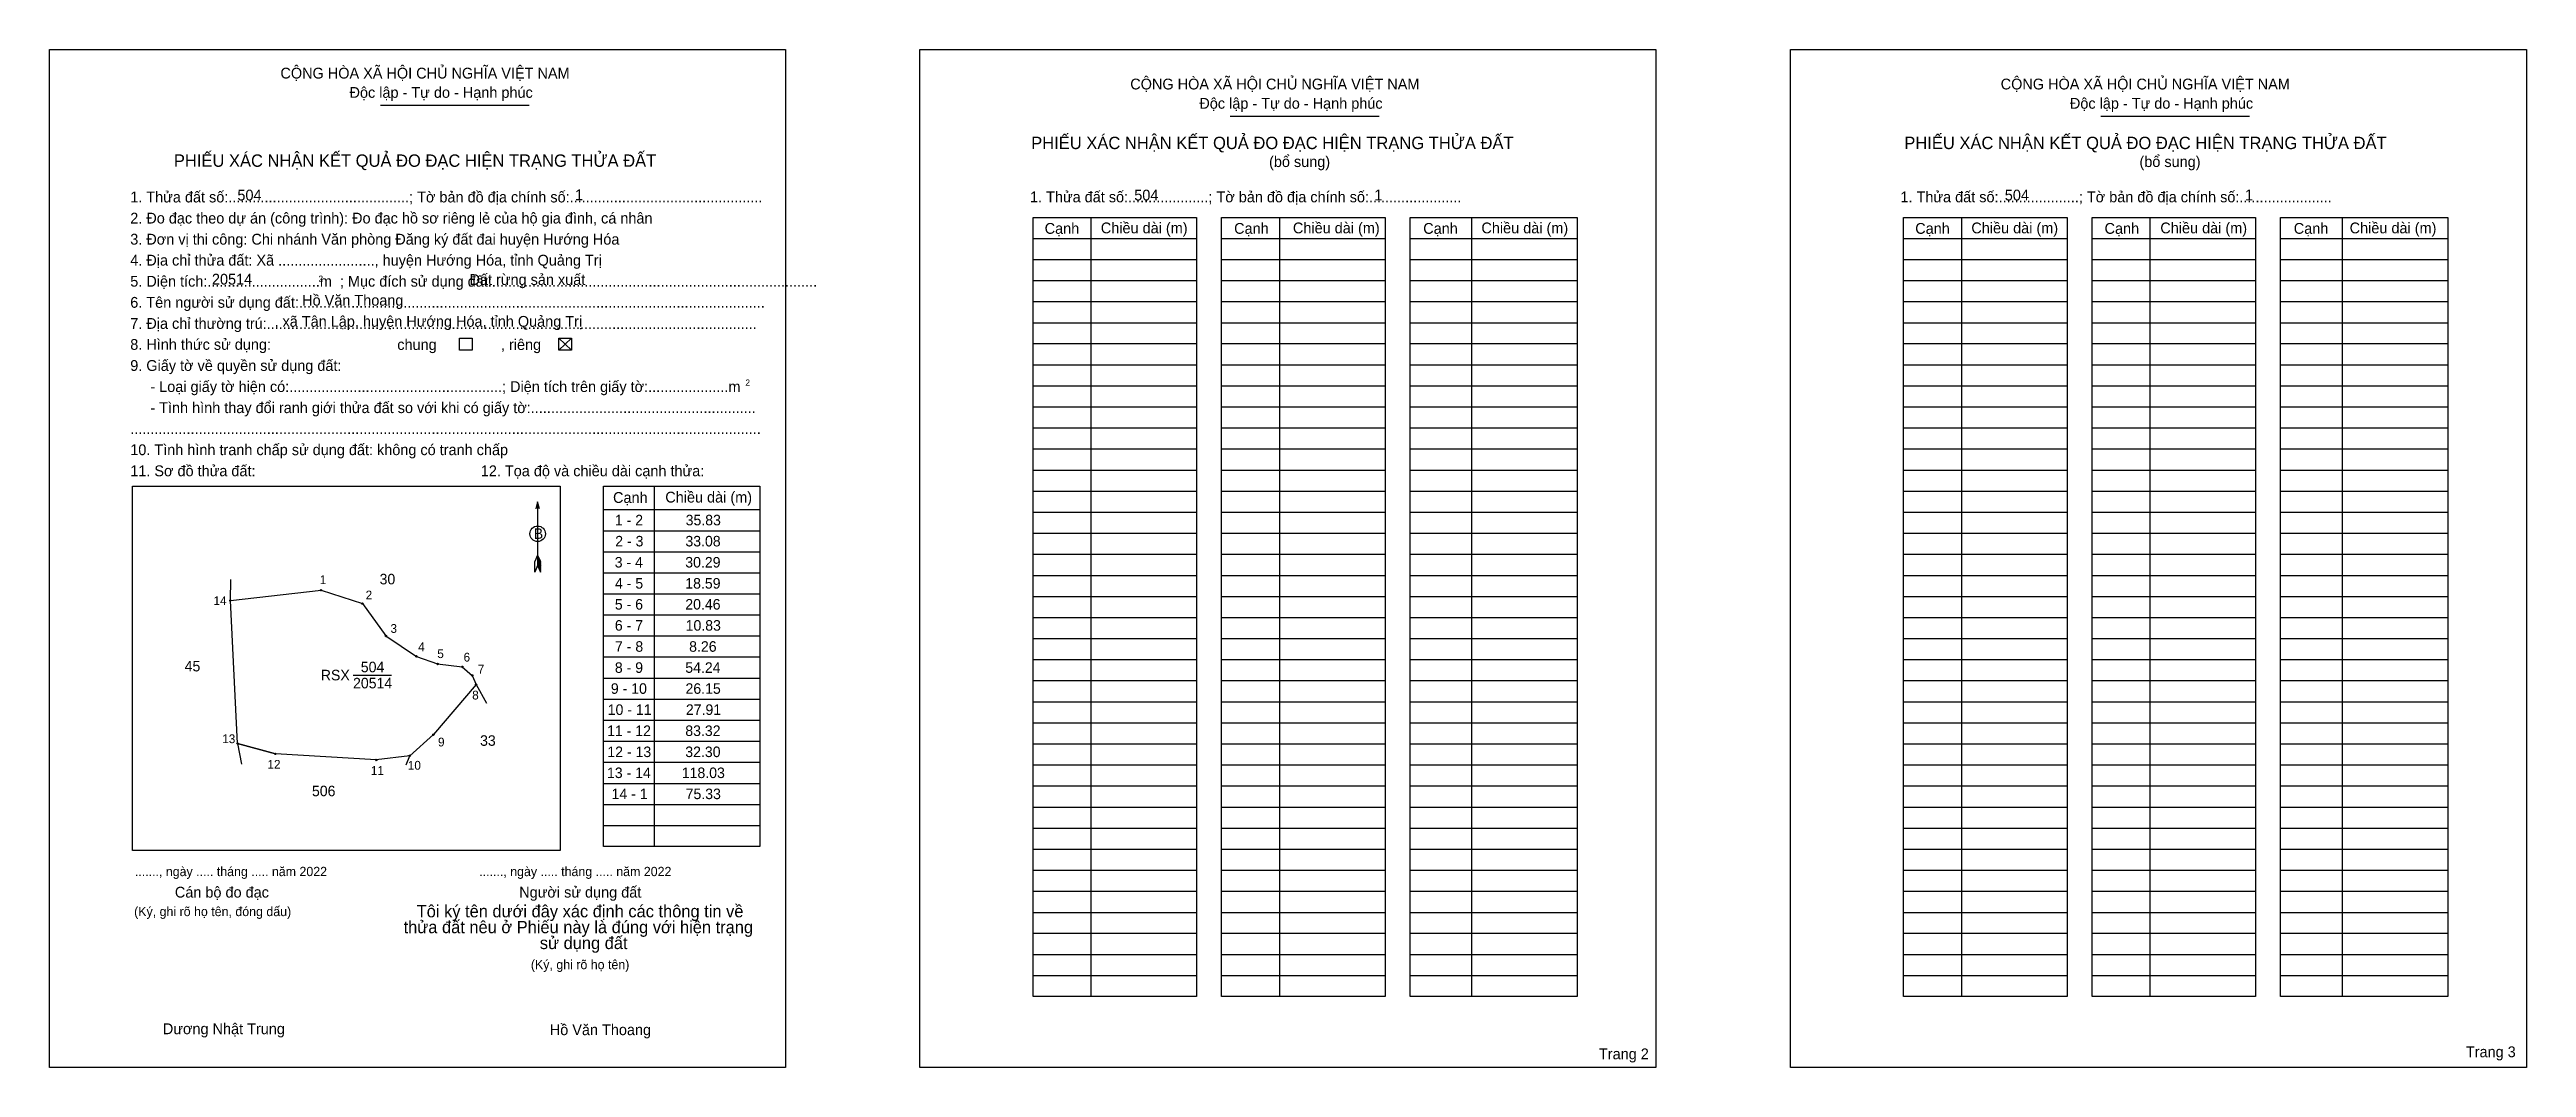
# Model space of a CAD drawing. Extents: x 543645 to 545688, y 1838701 to 1839541.
import ezdxf

# ---------------------------------------------------------------- set-up
doc = ezdxf.new("R2010")
doc.units = 0
for name, color, linetype in [('Level 1', 7, 'Continuous'), ('Level 10', 7, 'Continuous'), ('Level 11', 7, 'Continuous'), ('Level 13', 7, 'Continuous'), ('Level 2', 7, 'Continuous'), ('Level 25', 7, 'Continuous'), ('Level 27', 7, 'Continuous'), ('Level 36', 7, 'Continuous'), ('Level 48', 7, 'Continuous'), ('Level 50', 7, 'Continuous'), ('Level 52', 7, 'Continuous'), ('Level 55', 7, 'Continuous'), ('Level 6', 7, 'Continuous'), ('Level 9', 7, 'Continuous')]:
    doc.layers.add(name, color=color, linetype=linetype)

msp = doc.modelspace()

# ---------------------------------------------------------------- linework, layer by layer
at = {"layer": 'Level 1'}
for p, q in [((543644.7, 1839541), (543644.7, 1839541)), ((544362.8, 1839541), (544362.8, 1839541)), ((543917.7, 1839495.1), (544040.5, 1839495.1)), ((544618.8, 1839486.1), (544741.6, 1839486.1)), ((545337, 1839486.1), (545459.7, 1839486.1)), ((544503.8, 1839402.6), (544503.8, 1838759.7)), ((544659.4, 1839402.6), (544659.4, 1838759.7)), ((544817.8, 1839402.6), (544817.8, 1838759.7)), ((545222, 1839402.6), (545222, 1838759.7)), ((545377.5, 1839402.6), (545377.5, 1838759.7)), ((545536, 1839402.6), (545536, 1838759.7)), ((544456.1, 1839385.2), (544591, 1839385.2)), ((544611.6, 1839385.2), (544746.6, 1839385.2)), ((544767.2, 1839385.2), (544905, 1839385.2)), ((545174.2, 1839385.2), (545309.2, 1839385.2)), ((545329.8, 1839385.2), (545464.7, 1839385.2)), ((545485.3, 1839385.2), (545623.2, 1839385.2)), ((544456.1, 1839367.9), (544591, 1839367.9)), ((544611.6, 1839367.9), (544746.6, 1839367.9)), ((544767.2, 1839367.9), (544905, 1839367.9)), ((545174.2, 1839367.9), (545309.2, 1839367.9)), ((545329.8, 1839367.9), (545464.7, 1839367.9)), ((545485.3, 1839367.9), (545623.2, 1839367.9)), ((544456.1, 1839350.5), (544591, 1839350.5)), ((544611.6, 1839350.5), (544746.6, 1839350.5)), ((544767.2, 1839350.5), (544905, 1839350.5)), ((545174.2, 1839350.5), (545309.2, 1839350.5)), ((545329.8, 1839350.5), (545464.7, 1839350.5)), ((545485.3, 1839350.5), (545623.2, 1839350.5)), ((544456.1, 1839333.1), (544591, 1839333.1)), ((544611.6, 1839333.1), (544746.6, 1839333.1)), ((544767.2, 1839333.1), (544905, 1839333.1)), ((545174.2, 1839333.1), (545309.2, 1839333.1)), ((545329.8, 1839333.1), (545464.7, 1839333.1)), ((545485.3, 1839333.1), (545623.2, 1839333.1)), ((544064.9, 1839302.9), (544075.3, 1839293.1)), ((544064.9, 1839293.1), (544075.3, 1839302.9)), ((544456.1, 1839315.7), (544591, 1839315.7)), ((544456.1, 1839298.4), (544591, 1839298.4)), ((544611.6, 1839315.7), (544746.6, 1839315.7)), ((544611.6, 1839298.4), (544746.6, 1839298.4)), ((544767.2, 1839315.7), (544905, 1839315.7)), ((544767.2, 1839298.4), (544905, 1839298.4)), ((545174.2, 1839315.7), (545309.2, 1839315.7)), ((545174.2, 1839298.4), (545309.2, 1839298.4)), ((545329.8, 1839315.7), (545464.7, 1839315.7)), ((545329.8, 1839298.4), (545464.7, 1839298.4)), ((545485.3, 1839315.7), (545623.2, 1839315.7)), ((545485.3, 1839298.4), (545623.2, 1839298.4)), ((544456.1, 1839281), (544591, 1839281)), ((544611.6, 1839281), (544746.6, 1839281)), ((544767.2, 1839281), (544905, 1839281)), ((545174.2, 1839281), (545309.2, 1839281)), ((545329.8, 1839281), (545464.7, 1839281)), ((545485.3, 1839281), (545623.2, 1839281)), ((544456.1, 1839263.6), (544591, 1839263.6)), ((544611.6, 1839263.6), (544746.6, 1839263.6)), ((544767.2, 1839263.6), (544905, 1839263.6)), ((545174.2, 1839263.6), (545309.2, 1839263.6)), ((545329.8, 1839263.6), (545464.7, 1839263.6)), ((545485.3, 1839263.6), (545623.2, 1839263.6)), ((544456.1, 1839246.2), (544591, 1839246.2)), ((544611.6, 1839246.2), (544746.6, 1839246.2)), ((544767.2, 1839246.2), (544905, 1839246.2)), ((545174.2, 1839246.2), (545309.2, 1839246.2)), ((545329.8, 1839246.2), (545464.7, 1839246.2)), ((545485.3, 1839246.2), (545623.2, 1839246.2)), ((544456.1, 1839228.9), (544591, 1839228.9)), ((544611.6, 1839228.9), (544746.6, 1839228.9)), ((544767.2, 1839228.9), (544905, 1839228.9)), ((545174.2, 1839228.9), (545309.2, 1839228.9)), ((545329.8, 1839228.9), (545464.7, 1839228.9)), ((545485.3, 1839228.9), (545623.2, 1839228.9)), ((544456.1, 1839211.5), (544591, 1839211.5)), ((544456.1, 1839194.1), (544591, 1839194.1)), ((544611.6, 1839211.5), (544746.6, 1839211.5)), ((544611.6, 1839194.1), (544746.6, 1839194.1)), ((544767.2, 1839211.5), (544905, 1839211.5)), ((544767.2, 1839194.1), (544905, 1839194.1)), ((545174.2, 1839211.5), (545309.2, 1839211.5)), ((545174.2, 1839194.1), (545309.2, 1839194.1)), ((545329.8, 1839211.5), (545464.7, 1839211.5)), ((545329.8, 1839194.1), (545464.7, 1839194.1)), ((545485.3, 1839211.5), (545623.2, 1839211.5)), ((545485.3, 1839194.1), (545623.2, 1839194.1)), ((543713.1, 1839180.8), (543713.1, 1839180.8)), ((544143.4, 1839180.9), (544143.4, 1838883.5)), ((544456.1, 1839176.7), (544591, 1839176.7)), ((544611.6, 1839176.7), (544746.6, 1839176.7)), ((544767.2, 1839176.7), (544905, 1839176.7)), ((545174.2, 1839176.7), (545309.2, 1839176.7)), ((545329.8, 1839176.7), (545464.7, 1839176.7)), ((545485.3, 1839176.7), (545623.2, 1839176.7)), ((544047.4, 1839167.8), (544047.4, 1839115.3)), ((544101.7, 1839161.5), (544230.6, 1839161.5)), ((544456.1, 1839159.4), (544591, 1839159.4)), ((544611.6, 1839159.4), (544746.6, 1839159.4)), ((544767.2, 1839159.4), (544905, 1839159.4)), ((545174.2, 1839159.4), (545309.2, 1839159.4)), ((545329.8, 1839159.4), (545464.7, 1839159.4)), ((545485.3, 1839159.4), (545623.2, 1839159.4)), ((544101.7, 1839144.1), (544230.6, 1839144.1)), ((544456.1, 1839142), (544591, 1839142)), ((544611.6, 1839142), (544746.6, 1839142)), ((544767.2, 1839142), (544905, 1839142)), ((545174.2, 1839142), (545309.2, 1839142)), ((545329.8, 1839142), (545464.7, 1839142)), ((545485.3, 1839142), (545623.2, 1839142)), ((544045.1, 1839109.9), (544045.2, 1839118.6)), ((544047.4, 1839115.3), (544045.1, 1839109.9)), ((544047.4, 1839124), (544045.2, 1839118.6)), ((544047.4, 1839124), (544049.7, 1839118.6)), ((544047.4, 1839123.2), (544049.7, 1839117.8)), ((544047.4, 1839122.4), (544049.7, 1839117.1)), ((544047.4, 1839121.7), (544049.7, 1839116.3)), ((544047.4, 1839120.9), (544049.7, 1839115.5)), ((544047.4, 1839120.2), (544049.7, 1839114.7)), ((544047.4, 1839119.4), (544049.7, 1839113.9)), ((544047.4, 1839118.7), (544049.7, 1839113.1)), ((544047.4, 1839117.9), (544049.7, 1839112.4)), ((544047.4, 1839117.1), (544049.7, 1839111.6)), ((544047.4, 1839116.4), (544049.7, 1839110.8)), ((544047.4, 1839115.3), (544049.7, 1839109.9)), ((544049.7, 1839109.9), (544049.7, 1839118.6)), ((544101.7, 1839126.7), (544230.6, 1839126.7)), ((544456.1, 1839124.6), (544591, 1839124.6)), ((544611.6, 1839124.6), (544746.6, 1839124.6)), ((544767.2, 1839124.6), (544905, 1839124.6)), ((545174.2, 1839124.6), (545309.2, 1839124.6)), ((545329.8, 1839124.6), (545464.7, 1839124.6)), ((545485.3, 1839124.6), (545623.2, 1839124.6)), ((544101.7, 1839109.4), (544230.6, 1839109.4)), ((544101.7, 1839092), (544230.6, 1839092)), ((544456.1, 1839107.2), (544591, 1839107.2)), ((544611.6, 1839107.2), (544746.6, 1839107.2)), ((544767.2, 1839107.2), (544905, 1839107.2)), ((545174.2, 1839107.2), (545309.2, 1839107.2)), ((545329.8, 1839107.2), (545464.7, 1839107.2)), ((545485.3, 1839107.2), (545623.2, 1839107.2)), ((544101.7, 1839074.6), (544230.6, 1839074.6)), ((544456.1, 1839089.9), (544591, 1839089.9)), ((544456.1, 1839072.5), (544591, 1839072.5)), ((544611.6, 1839089.9), (544746.6, 1839089.9)), ((544611.6, 1839072.5), (544746.6, 1839072.5)), ((544767.2, 1839089.9), (544905, 1839089.9)), ((544767.2, 1839072.5), (544905, 1839072.5)), ((545174.2, 1839089.9), (545309.2, 1839089.9)), ((545174.2, 1839072.5), (545309.2, 1839072.5)), ((545329.8, 1839089.9), (545464.7, 1839089.9)), ((545329.8, 1839072.5), (545464.7, 1839072.5)), ((545485.3, 1839089.9), (545623.2, 1839089.9)), ((545485.3, 1839072.5), (545623.2, 1839072.5)), ((544101.7, 1839057.2), (544230.6, 1839057.2)), ((544456.1, 1839055.1), (544591, 1839055.1)), ((544611.6, 1839055.1), (544746.6, 1839055.1)), ((544767.2, 1839055.1), (544905, 1839055.1)), ((545174.2, 1839055.1), (545309.2, 1839055.1)), ((545329.8, 1839055.1), (545464.7, 1839055.1)), ((545485.3, 1839055.1), (545623.2, 1839055.1)), ((544101.7, 1839039.9), (544230.6, 1839039.9)), ((544456.1, 1839037.7), (544591, 1839037.7)), ((544611.6, 1839037.7), (544746.6, 1839037.7)), ((544767.2, 1839037.7), (544905, 1839037.7)), ((545174.2, 1839037.7), (545309.2, 1839037.7)), ((545329.8, 1839037.7), (545464.7, 1839037.7)), ((545485.3, 1839037.7), (545623.2, 1839037.7)), ((544101.7, 1839022.5), (544230.6, 1839022.5)), ((544456.1, 1839020.4), (544591, 1839020.4)), ((544611.6, 1839020.4), (544746.6, 1839020.4)), ((544767.2, 1839020.4), (544905, 1839020.4)), ((545174.2, 1839020.4), (545309.2, 1839020.4)), ((545329.8, 1839020.4), (545464.7, 1839020.4)), ((545485.3, 1839020.4), (545623.2, 1839020.4)), ((544101.7, 1839005.1), (544230.6, 1839005.1)), ((544456.1, 1839003), (544591, 1839003)), ((544611.6, 1839003), (544746.6, 1839003)), ((544767.2, 1839003), (544905, 1839003)), ((545174.2, 1839003), (545309.2, 1839003)), ((545329.8, 1839003), (545464.7, 1839003)), ((545485.3, 1839003), (545623.2, 1839003)), ((544101.7, 1838987.7), (544230.6, 1838987.7)), ((544101.7, 1838970.4), (544230.6, 1838970.4)), ((544456.1, 1838985.6), (544591, 1838985.6)), ((544611.6, 1838985.6), (544746.6, 1838985.6)), ((544767.2, 1838985.6), (544905, 1838985.6)), ((545174.2, 1838985.6), (545309.2, 1838985.6)), ((545329.8, 1838985.6), (545464.7, 1838985.6)), ((545485.3, 1838985.6), (545623.2, 1838985.6)), ((544101.7, 1838953), (544230.6, 1838953)), ((544456.1, 1838968.2), (544591, 1838968.2)), ((544456.1, 1838950.9), (544591, 1838950.9)), ((544611.6, 1838968.2), (544746.6, 1838968.2)), ((544611.6, 1838950.9), (544746.6, 1838950.9)), ((544767.2, 1838968.2), (544905, 1838968.2)), ((544767.2, 1838950.9), (544905, 1838950.9)), ((545174.2, 1838968.2), (545309.2, 1838968.2)), ((545174.2, 1838950.9), (545309.2, 1838950.9)), ((545329.8, 1838968.2), (545464.7, 1838968.2)), ((545329.8, 1838950.9), (545464.7, 1838950.9)), ((545485.3, 1838968.2), (545623.2, 1838968.2)), ((545485.3, 1838950.9), (545623.2, 1838950.9)), ((544101.7, 1838935.6), (544230.6, 1838935.6)), ((544456.1, 1838933.5), (544591, 1838933.5)), ((544611.6, 1838933.5), (544746.6, 1838933.5)), ((544767.2, 1838933.5), (544905, 1838933.5)), ((545174.2, 1838933.5), (545309.2, 1838933.5)), ((545329.8, 1838933.5), (545464.7, 1838933.5)), ((545485.3, 1838933.5), (545623.2, 1838933.5)), ((544101.7, 1838918.2), (544230.6, 1838918.2)), ((544456.1, 1838916.1), (544591, 1838916.1)), ((544611.6, 1838916.1), (544746.6, 1838916.1)), ((544767.2, 1838916.1), (544905, 1838916.1)), ((545174.2, 1838916.1), (545309.2, 1838916.1)), ((545329.8, 1838916.1), (545464.7, 1838916.1)), ((545485.3, 1838916.1), (545623.2, 1838916.1)), ((544101.7, 1838900.9), (544230.6, 1838900.9)), ((544456.1, 1838898.7), (544591, 1838898.7)), ((544611.6, 1838898.7), (544746.6, 1838898.7)), ((544767.2, 1838898.7), (544905, 1838898.7)), ((545174.2, 1838898.7), (545309.2, 1838898.7)), ((545329.8, 1838898.7), (545464.7, 1838898.7)), ((545485.3, 1838898.7), (545623.2, 1838898.7)), ((544066, 1838880.2), (544066, 1838880.2)), ((544456.1, 1838881.4), (544591, 1838881.4)), ((544611.6, 1838881.4), (544746.6, 1838881.4)), ((544767.2, 1838881.4), (544905, 1838881.4)), ((545174.2, 1838881.4), (545309.2, 1838881.4)), ((545329.8, 1838881.4), (545464.7, 1838881.4)), ((545485.3, 1838881.4), (545623.2, 1838881.4)), ((544456.1, 1838864), (544591, 1838864)), ((544456.1, 1838846.6), (544591, 1838846.6)), ((544611.6, 1838864), (544746.6, 1838864)), ((544611.6, 1838846.6), (544746.6, 1838846.6)), ((544767.2, 1838864), (544905, 1838864)), ((544767.2, 1838846.6), (544905, 1838846.6)), ((545174.2, 1838864), (545309.2, 1838864)), ((545174.2, 1838846.6), (545309.2, 1838846.6)), ((545329.8, 1838864), (545464.7, 1838864)), ((545329.8, 1838846.6), (545464.7, 1838846.6)), ((545485.3, 1838864), (545623.2, 1838864)), ((545485.3, 1838846.6), (545623.2, 1838846.6)), ((544456.1, 1838829.2), (544591, 1838829.2)), ((544611.6, 1838829.2), (544746.6, 1838829.2)), ((544767.2, 1838829.2), (544905, 1838829.2)), ((545174.2, 1838829.2), (545309.2, 1838829.2)), ((545329.8, 1838829.2), (545464.7, 1838829.2)), ((545485.3, 1838829.2), (545623.2, 1838829.2)), ((544456.1, 1838811.9), (544591, 1838811.9)), ((544611.6, 1838811.9), (544746.6, 1838811.9)), ((544767.2, 1838811.9), (544905, 1838811.9)), ((545174.2, 1838811.9), (545309.2, 1838811.9)), ((545329.8, 1838811.9), (545464.7, 1838811.9)), ((545485.3, 1838811.9), (545623.2, 1838811.9)), ((544456.1, 1838794.5), (544591, 1838794.5)), ((544611.6, 1838794.5), (544746.6, 1838794.5)), ((544767.2, 1838794.5), (544905, 1838794.5)), ((545174.2, 1838794.5), (545309.2, 1838794.5)), ((545329.8, 1838794.5), (545464.7, 1838794.5)), ((545485.3, 1838794.5), (545623.2, 1838794.5)), ((544456.1, 1838777.1), (544591, 1838777.1)), ((544611.6, 1838777.1), (544746.6, 1838777.1)), ((544767.2, 1838777.1), (544905, 1838777.1)), ((545174.2, 1838777.1), (545309.2, 1838777.1)), ((545329.8, 1838777.1), (545464.7, 1838777.1)), ((545485.3, 1838777.1), (545623.2, 1838777.1)), ((544251.9, 1838701.2), (544251.9, 1838701.2)), ((544970, 1838701.2), (544970, 1838701.2))]:
    msp.add_line(p, q, dxfattribs=at)
for points in [[(544456.1, 1839402.6), (544591, 1839402.6), (544591, 1838759.7), (544456.1, 1838759.7)], [(544611.6, 1839402.6), (544746.6, 1839402.6), (544746.6, 1838759.7), (544611.6, 1838759.7)], [(544767.2, 1839402.6), (544905, 1839402.6), (544905, 1838759.7), (544767.2, 1838759.7)], [(545174.2, 1839402.6), (545309.2, 1839402.6), (545309.2, 1838759.7), (545174.2, 1838759.7)], [(545329.8, 1839402.6), (545464.7, 1839402.6), (545464.7, 1838759.7), (545329.8, 1838759.7)], [(545485.3, 1839402.6), (545623.2, 1839402.6), (545623.2, 1838759.7), (545485.3, 1838759.7)], [(543713.1, 1839180.8), (544066, 1839180.8), (544066, 1838880.2), (543713.1, 1838880.2)], [(544101.7, 1839180.9), (544230.6, 1839180.9), (544230.6, 1838883.5), (544101.7, 1838883.5)]]:
    msp.add_lwpolyline(points, close=True, dxfattribs=at)
msp.add_lwpolyline([(544048.9, 1839162.2), (544047.4, 1839167.8), (544045.9, 1839162.2)], dxfattribs=at)
msp.add_circle((544047.4, 1839141.5), 6.41, dxfattribs=at)
at = {"layer": 'Level 10'}
msp.add_lwpolyline([(543793.9, 1839086.4), (543868.7, 1839095), (543902.8, 1839084), (543922.2, 1839057.2), (543947.4, 1839040.4), (543964.9, 1839034.1), (543985.2, 1839031.8), (543993.4, 1839024.7), (543996.6, 1839017.1), (543961.4, 1838975.8), (543941.9, 1838958.4), (543914.2, 1838954.9), (543831, 1838959.9), (543799.9, 1838968.5)], close=True, dxfattribs=at)
at = {"layer": 'Level 11'}
for centre in [(543868.7, 1839095), (543793.9, 1839086.4), (543793.9, 1839086.4), (543902.8, 1839084), (543922.2, 1839057.2), (543947.4, 1839040.4), (543964.9, 1839034.1), (543985.2, 1839031.8), (543993.4, 1839024.7), (543996.6, 1839017.1), (543799.9, 1838968.5), (543961.4, 1838975.8), (543831, 1838959.9), (543914.2, 1838954.9), (543941.9, 1838958.4)]:
    msp.add_circle(centre, 0.579, dxfattribs=at)
at = {"layer": 'Level 2'}
for points in [[(543644.7, 1839541), (544251.9, 1839541), (544251.9, 1838701.2), (543644.7, 1838701.2)], [(544362.8, 1839541), (544970, 1839541), (544970, 1838701.2), (544362.8, 1838701.2)], [(545081, 1839541), (545688.2, 1839541), (545688.2, 1838701.2), (545081, 1838701.2)]]:
    msp.add_lwpolyline(points, close=True, dxfattribs=at)
at = {"layer": 'Level 25'}
for p, q in [((543799.9, 1838968.5), (543831, 1838959.9)), ((543941.9, 1838958.4), (543961.4, 1838975.8))]:
    msp.add_line(p, q, dxfattribs=at)
at = {"layer": 'Level 27'}
for p, q in [((543793.9, 1839086.4), (543794.4, 1839103.8)), ((543996.6, 1839017.1), (544005.1, 1839001.9)), ((543799.9, 1838968.5), (543803.2, 1838951.5))]:
    msp.add_line(p, q, dxfattribs=at)
at = {"layer": 'Level 50'}
for points in [[(543982.8, 1839302.9), (543993.3, 1839302.9), (543993.3, 1839293.1), (543982.8, 1839293.1)], [(544064.9, 1839302.9), (544075.3, 1839302.9), (544075.3, 1839293.1), (544064.9, 1839293.1)]]:
    msp.add_lwpolyline(points, close=True, dxfattribs=at)
at = {"layer": 'Level 9'}
for p, q in [((543895.1, 1839025), (543926.7, 1839025)), ((543939, 1838951), (543941.9, 1838958.4))]:
    msp.add_line(p, q, dxfattribs=at)

# ---------------------------------------------------------------- texts
at = {"layer": 'Level 1'}
for s, height, p in [('CỘNG HÒA XÃ HỘI CHỦ NGHĨA VIỆT NAM', 8.919, (543835.2, 1839517.1)), ('Độc lập - Tự do - Hạnh phúc', 8.919, (543892.2, 1839501.2)), ('CỘNG HÒA XÃ HỘI CHỦ NGHĨA VIỆT NAM', 8.919, (544536.3, 1839508.1)), ('Độc lập - Tự do - Hạnh phúc', 8.919, (544593.3, 1839492.2)), ('CỘNG HÒA XÃ HỘI CHỦ NGHĨA VIỆT NAM', 8.919, (545254.4, 1839508.1)), ('Độc lập - Tự do - Hạnh phúc', 8.919, (545311.5, 1839492.2)), ('PHIẾU XÁC NHẬN KẾT QUẢ ĐO ĐẠC HIỆN TRẠNG THỬA ĐẤT', 10.194, (544454.6, 1839458.9)), ('PHIẾU XÁC NHẬN KẾT QUẢ ĐO ĐẠC HIỆN TRẠNG THỬA ĐẤT', 10.194, (545174.9, 1839458.9)), ('PHIẾU XÁC NHẬN KẾT QUẢ ĐO ĐẠC HIỆN TRẠNG THỬA ĐẤT', 10.194, (543747.3, 1839444.3)), ('(bổ sung)', 8.92, (544650.8, 1839444.1)), ('(bổ sung)', 8.92, (545368.9, 1839444.1)), ('1. Thửa đất số:.............................................; Tờ bản đồ địa chính số:................................................', 8.9187, (543711.3, 1839414.9)), ('1. Thửa đất số:....................; Tờ bản đồ địa chính số:.......................', 8.919, (544453.6, 1839415)), ('1. Thửa đất số:....................; Tờ bản đồ địa chính số:.......................', 8.919, (545171.7, 1839415)), ('2. Đo đạc theo dự án (công trình): Đo đạc hồ sơ riêng lẻ của hộ gia đình, cá nhân', 8.919, (543711.3, 1839397.5)), ('Cạnh', 8.92, (544465.7, 1839389)), ('Chiều dài (m)', 8.919, (544512, 1839389.4)), ('Cạnh', 8.92, (544622, 1839389)), ('Chiều dài (m)', 8.919, (544670.5, 1839389.4)), ('Cạnh', 8.92, (544778, 1839389)), ('Chiều dài (m)', 8.919, (544826, 1839389.4)), ('Cạnh', 8.92, (545183.9, 1839389)), ('Chiều dài (m)', 8.919, (545230.2, 1839389.4)), ('Cạnh', 8.92, (545340.1, 1839389)), ('Chiều dài (m)', 8.919, (545386.1, 1839389.4)), ('Cạnh', 8.92, (545496.2, 1839389)), ('Chiều dài (m)', 8.919, (545542.3, 1839389.4)), ('3. Đơn vị thi công: Chi nhánh Văn phòng Đăng ký đất đai huyện Hướng Hóa', 8.919, (543711.3, 1839380.1)), ('4. Địa chỉ thửa đất: Xã ........................, huyện Hướng Hóa, tỉnh Quảng Trị', 8.919, (543711.3, 1839362.8)), ('5. Diện tích:............................m  ; Mục đích sử dụng đất:.................................................................................', 8.9187, (543711.3, 1839345.4)), ('6. Tên người sử dụng đất:....................................................................................................................', 8.9187, (543711.3, 1839328)), ('2', 5.1, (543866.6, 1839349.4)), ('7. Địa chỉ thường trú:..........................................................................................................................', 8.9187, (543711.3, 1839310.6)), ('chung                , riêng', 8.919, (543931.6, 1839293.2)), ('9. Giấy tờ về quyền sử dụng đất:', 8.919, (543711.3, 1839275.9)), ('     - Loại giấy tờ hiện có:.....................................................; Diện tích trên giấy tờ:....................m', 8.9187, (543711.3, 1839258.5)), ('2', 5.1, (544218.8, 1839263.7)), ('     - Tình hình thay đổi ranh giới thửa đất so với khi có giấy tờ:........................................................', 8.9187, (543711.3, 1839241.1)), ('10. Tình hình tranh chấp sử dụng đất: không có tranh chấp', 8.919, (543711.3, 1839206.4)), ('.............................................................................................................................................................', 8.9187, (543711.3, 1839223.8)), ('11. Sơ đồ thửa đất:', 8.919, (543711.3, 1839189)), ('12. Tọa độ và chiều dài cạnh thửa:', 8.919, (544000.5, 1839189)), ('Cạnh', 8.92, (544109.6, 1839167)), ('Chiều dài (m)', 8.919, (544152.7, 1839167.3)), ('B', 8.69, (544044.2, 1839137.3)), ('......., ngày ..... tháng ..... năm 2022', 7.645, (543715.1, 1838859.1)), ('......., ngày ..... tháng ..... năm 2022', 7.645, (543999.2, 1838859.1)), ('Cán bộ đo đạc', 8.919, (543748.1, 1838841.4)), ('Người sử dụng đất', 8.919, (544032.2, 1838841.4)), ('(Ký, ghi rõ họ tên, đóng dấu)', 7.645, (543714.5, 1838826.1)), ('Tôi ký tên dưới đây xác định các thông tin về', 10.135, (543947.6, 1838825.1)), ('thửa đất nêu ở Phiếu này là đúng với hiện trạng', 10.135, (543936.8, 1838812)), ('sử dụng đất', 10.135, (544049.2, 1838798.9)), ('(Ký, ghi rõ họ tên)', 7.645, (544041.8, 1838782.3)), ('Dương Nhật Trung', 8.919, (543738.2, 1838728.7)), ('Trang 2', 8.92, (544923, 1838708)), ('Trang 3', 8.92, (545638.2, 1838709.7))]:
    msp.add_text(s, height=height, dxfattribs=at).set_placement(p)
at = {"layer": 'Level 13'}
for s, p in [('504', (543901.5, 1839027.3)), ('RSX', (543868.5, 1839020.6)), ('20514', (543895.1, 1839014))]:
    msp.add_text(s, height=8.69, dxfattribs=at).set_placement(p)
at = {"layer": 'Level 36'}
for s, p in [('30', (543917, 1839099.8)), ('45', (543756.2, 1839028)), ('33', (543999.9, 1838966.6)), ('506', (543861.2, 1838925))]:
    msp.add_text(s, height=8.69, dxfattribs=at).set_placement(p)
at = {"layer": 'Level 48'}
msp.add_text('8. Hình thức sử dụng:', height=8.919, dxfattribs=at).set_placement((543711.3, 1839293.3))
at = {"layer": 'Level 52'}
for s, p in [('1 - 2', (544111.1, 1839148.5)), ('35.83', (544169.5, 1839148.5)), ('2 - 3', (544111.4, 1839131.1)), ('33.08', (544169.3, 1839131.1)), ('3 - 4', (544111, 1839113.7)), ('30.29', (544169.2, 1839113.7)), ('4 - 5', (544111.2, 1839096.3)), ('18.59', (544169.2, 1839096.3)), ('5 - 6', (544111.1, 1839079)), ('20.46', (544169.2, 1839079)), ('6 - 7', (544111.1, 1839061.6)), ('7 - 8', (544111.2, 1839044.2)), ('10.83', (544169.5, 1839061.6)), ('8.26', (544172.4, 1839044.2)), ('8 - 9', (544111.1, 1839026.8)), ('54.24', (544169.2, 1839026.8)), ('9 - 10', (544107.8, 1839009.5)), ('26.15', (544169.4, 1839009.5)), ('10 - 11', (544105.2, 1838992.1)), ('27.91', (544169.7, 1838992.1)), ('11 - 12', (544104.7, 1838974.7)), ('83.32', (544169.2, 1838974.7)), ('13 - 14', (544104.6, 1838940)), ('12 - 13', (544104.9, 1838957.3)), ('118.03', (544166.3, 1838940)), ('32.30', (544169.2, 1838957.3)), ('14 - 1', (544108.4, 1838922.6)), ('75.33', (544169.5, 1838922.6))]:
    msp.add_text(s, height=8.69, dxfattribs=at).set_placement(p)
at = {"layer": 'Level 55'}
for s, p in [('1', (543868.7, 1839095)), ('14', (543793.7, 1839086.4)), ('2', (543902.8, 1839084)), ('3', (543922.1, 1839057.2)), ('4', (543947.3, 1839040.4)), ('5', (543964.8, 1839034.1)), ('6', (543985.1, 1839031.8)), ('7', (543993.3, 1839024.7)), ('8', (543996.5, 1839017.1)), ('13', (543799.7, 1838968.5)), ('9', (543961.4, 1838975.8)), ('12', (543830.8, 1838959.9)), ('11', (543914, 1838954.9)), ('10', (543941.7, 1838958.4))]:
    msp.add_text(s, height=0.29, dxfattribs=at).set_placement(p)
at = {"layer": 'Level 6'}
for s, height, p in [('504', 8.92, (543799.7, 1839416.5)), ('1', 8.92, (544078.2, 1839416.7)), ('504', 8.92, (544539.6, 1839416.5)), ('1', 8.92, (544737.7, 1839416.6)), ('504', 8.92, (545257.8, 1839416.5)), ('1', 8.92, (545455.9, 1839416.6)), ('20514', 8.92, (543778.7, 1839347.1)), ('Hồ Văn Thoang', 8.919, (543853.1, 1839329.7)), ('Đất rừng sản xuất', 8.919, (543991.2, 1839346.8)), (', xã Tân Lập, huyện Hướng Hóa, tỉnh Quảng Trị', 8.919, (543830.3, 1839312.3)), ('Hồ Văn Thoang', 8.919, (544057.4, 1838727.9))]:
    msp.add_text(s, height=height, dxfattribs=at).set_placement(p)
at = {"layer": 'Level 9'}
for s, p in [('1', (543867.6, 1839100)), ('2', (543905.5, 1839087.4)), ('14', (543780, 1839082.7)), ('3', (543926, 1839059.8)), ('4', (543948.8, 1839044.6)), ('5', (543964.6, 1839039)), ('6', (543986.3, 1839036.1)), ('7', (543998, 1839026.2)), ('8', (543993.4, 1839004.8)), ('13', (543787.2, 1838968.8)), ('9', (543965.2, 1838966.1)), ('12', (543824.5, 1838947.7)), ('11', (543909.8, 1838942.6)), ('10', (543940.3, 1838946.9))]:
    msp.add_text(s, height=7.24, dxfattribs=at).set_placement(p)

doc.saveas('drawing.dxf')
